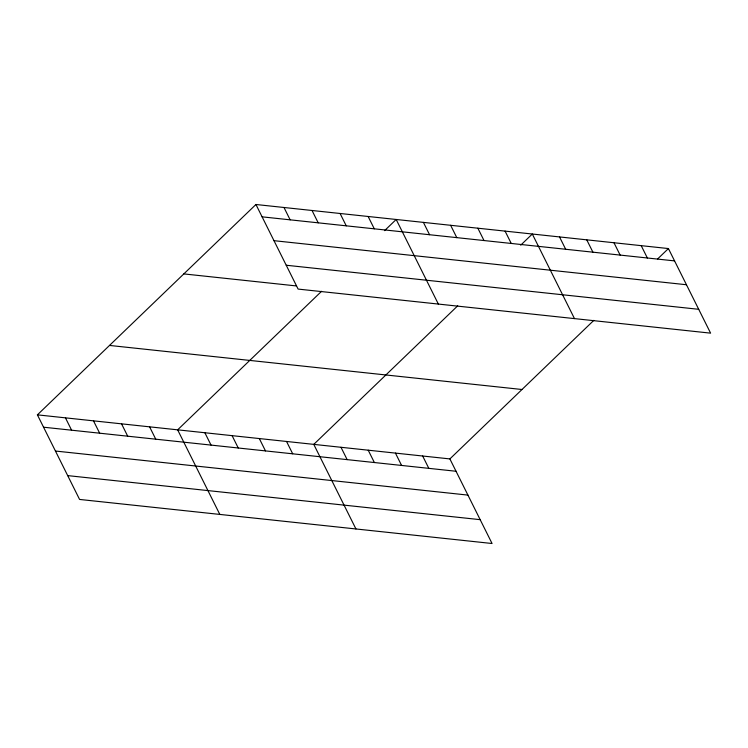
<?xml version="1.0" encoding="UTF-8"?>
<svg xmlns="http://www.w3.org/2000/svg" width="748" height="748" viewBox="0 0 748 748"><rect width="100%" height="100%" fill="white"/><g stroke="black" fill="none" stroke-linecap="round" stroke-linejoin="round"><path stroke-width="1.12" d="M37.4 414.85L449.885 458.917L492.062 543.506L79.578 499.44L37.4 414.85L255.938 204.494L668.422 248.56L710.6 333.15L298.115 289.083L255.938 204.494M321.593 291.281L177.641 429.838L219.819 514.428M384.575 230.646L396.188 219.473L438.356 304.062M457.711 305.82L313.767 444.377L355.945 528.967M520.702 245.185L532.305 234.012L574.483 318.611M449.885 458.917L593.828 320.359M657.651 258.93L668.422 248.56M262.09 216.836L674.584 260.902M273.983 240.678L686.468 284.745M286.232 265.241L698.716 309.307M183.821 273.908L296.021 285.895M109.517 345.436L522.001 389.502M43.552 427.202L456.046 471.259M55.446 451.035L467.93 495.101M67.685 475.606L480.179 519.664M641.204 245.653L647.357 257.995M613.977 242.745L620.129 255.087M586.75 239.837L592.912 252.179M559.532 236.929L565.684 249.271M505.078 231.104L511.239 243.455M477.86 228.196L484.012 240.547M450.633 225.288L456.785 237.64M423.405 222.38L429.567 234.732M368.138 216.481L374.29 228.823M340.088 213.479L346.24 225.831M312.038 210.487L318.19 222.829M422.667 456.009L428.819 468.351M283.988 207.486L290.14 219.837M395.44 453.101L401.592 465.443M368.212 450.193L374.374 462.535M340.995 447.285L347.147 459.627M286.54 441.47L292.702 453.812M259.322 438.562L265.475 450.904M232.095 435.654L238.247 447.996M204.868 432.746L211.03 445.088M149.6 426.837L155.752 439.188M121.55 423.845L127.702 436.187M93.5 420.844L99.652 433.195M65.45 417.851L71.602 430.194"/></g></svg>
